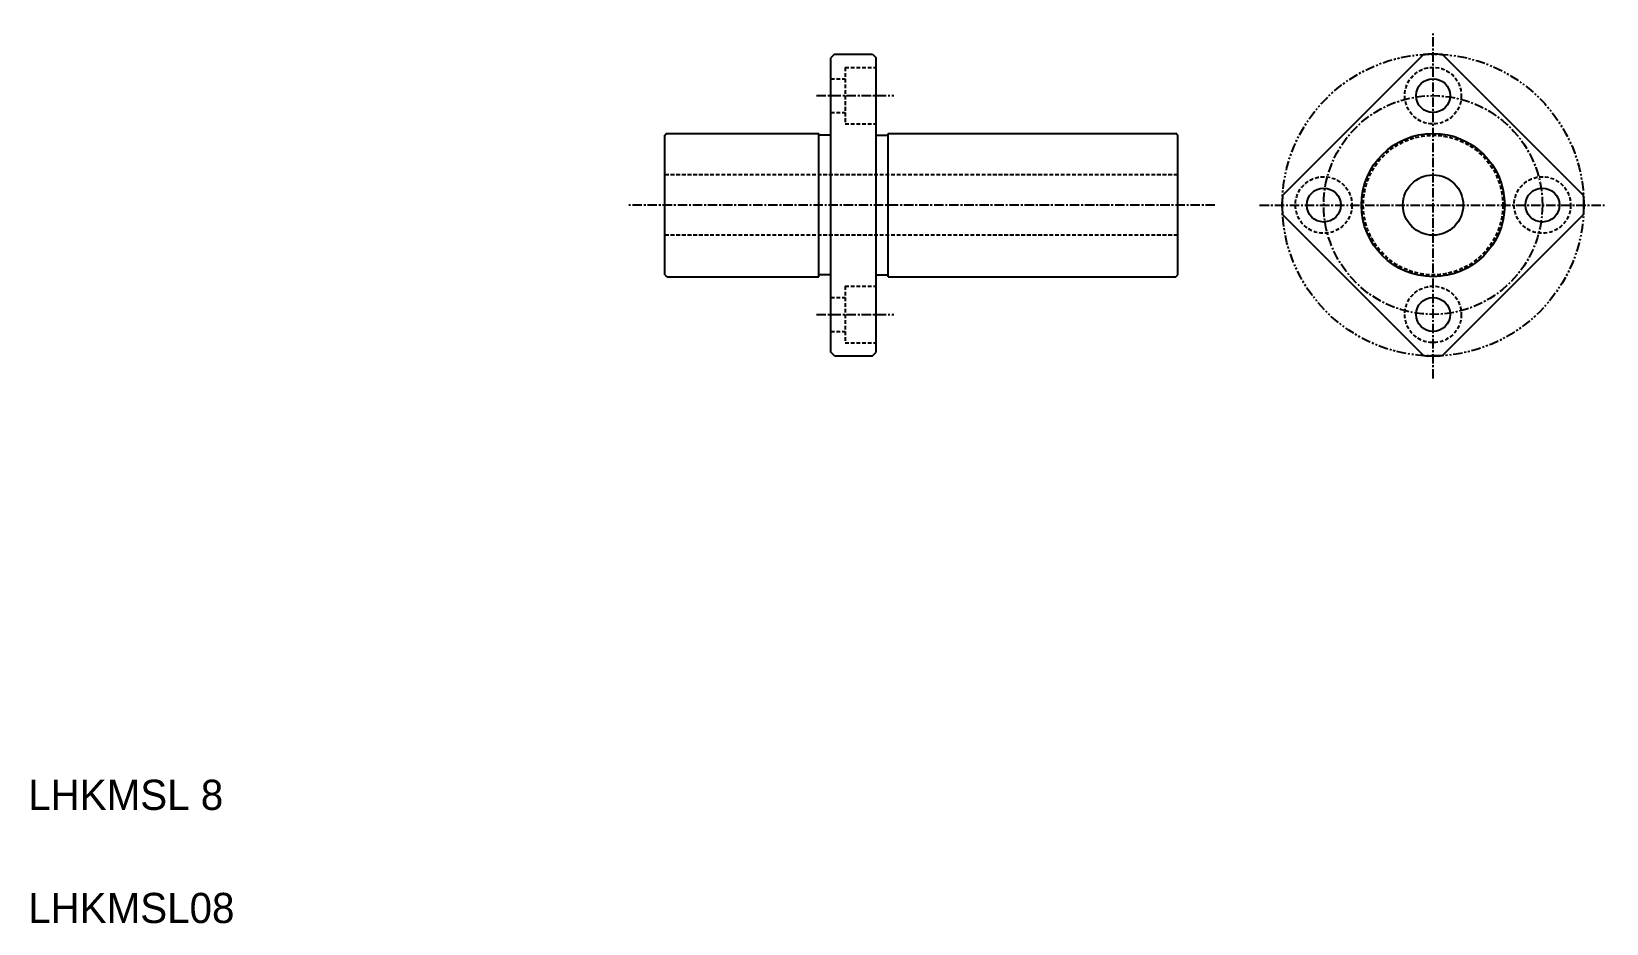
# Model space of a CAD drawing. Extents: x 10 to 219, y 10 to 128.
import ezdxf

# ---------------------------------------------------------------- set-up
doc = ezdxf.new("R2010")
doc.units = 0
for name, pattern in [('CENTER', [2, 1.25, -0.25, 0.25, -0.25]), ('DASHED', [0.75, 0.5, -0.25]), ('PHANTOM', [2.5, 1.25, -0.25, 0.25, -0.25, 0.25, -0.25])]:
    doc.linetypes.add(name, pattern=pattern)
doc.layers.get('0').update_dxf_attribs({"linetype": 'CONTINUOUS'})
doc.layers.add('CENTER', color=1, linetype='CENTER')

msp = doc.modelspace()

# ---------------------------------------------------------------- linework, layer by layer
at = {"color": 7, "linetype": 'CONTINUOUS'}
for p, q in [((116.95, 125.19), (116.45, 124.69)), ((116.45, 85.69), (116.45, 124.69)), ((116.95, 125.19), (121.95, 125.19)), ((121.95, 125.19), (122.45, 124.69)), ((122.45, 85.69), (122.45, 124.69)), ((195.06, 125.16), (176.35, 106.45)), ((216.27, 106.45), (197.57, 125.16)), ((94.45, 95.95), (94.45, 114.44)), ((94.71, 114.69), (114.85, 114.69)), ((114.85, 95.69), (114.85, 114.69)), ((116.45, 114.44), (114.85, 114.44)), ((122.45, 114.44), (124.05, 114.44)), ((124.05, 95.69), (124.05, 114.69)), ((124.05, 114.69), (162.2, 114.69)), ((162.45, 95.95), (162.45, 114.44)), ((195.06, 85.23), (176.35, 103.94)), ((216.27, 103.94), (197.57, 85.23)), ((94.71, 95.69), (114.85, 95.69)), ((116.45, 95.94), (114.85, 95.94)), ((122.45, 95.94), (124.05, 95.94)), ((124.05, 95.69), (162.2, 95.69)), ((116.95, 85.19), (116.45, 85.69)), ((121.95, 85.19), (122.45, 85.69)), ((116.95, 85.19), (121.95, 85.19))]:
    msp.add_line(p, q, dxfattribs=at)
at = {"color": 3, "linetype": 'DASHED'}
for p, q in [((118.35, 123.44), (118.35, 115.94)), ((118.35, 123.44), (122.45, 123.44)), ((116.45, 121.94), (118.35, 121.94)), ((116.45, 117.44), (118.35, 117.44)), ((118.35, 115.94), (122.45, 115.94)), ((162.45, 109.19), (94.45, 109.19)), ((162.45, 101.19), (94.45, 101.19)), ((118.35, 94.44), (118.35, 86.94)), ((118.35, 94.44), (122.45, 94.44)), ((116.45, 92.94), (118.35, 92.94)), ((116.45, 88.44), (118.35, 88.44)), ((118.35, 86.94), (122.45, 86.94))]:
    msp.add_line(p, q, dxfattribs=at)
at = {"color": 3, "linetype": 'PHANTOM'}
msp.add_circle((196.31, 105.19), 20, dxfattribs=at)
at = {"color": 3, "linetype": 'DASHED'}
for centre, radius in [((196.31, 119.69), 3.75), ((196.31, 105.19), 9.25), ((181.81, 105.19), 3.75), ((210.81, 105.19), 3.75), ((196.31, 90.69), 3.75)]:
    msp.add_circle(centre, radius, dxfattribs=at)
at = {"color": 7, "linetype": 'CONTINUOUS'}
for centre, radius in [((196.31, 119.69), 2.25), ((196.31, 105.19), 9.5), ((196.31, 105.19), 4), ((181.81, 105.19), 2.25), ((210.81, 105.19), 2.25), ((196.31, 90.69), 2.25)]:
    msp.add_circle(centre, radius, dxfattribs=at)
for centre, radius, start, end in [((196.31, 105.19), 20, 86.4096, 93.5904), ((95.2, 113.94), 0.9, 123.5573, 146.4427), ((161.7, 113.94), 0.9, 33.5573, 56.4427), ((196.31, 105.19), 20, 176.4096, 183.5904), ((196.31, 105.19), 20, 356.4096, 3.5904), ((95.2, 96.44), 0.9, 213.5573, 236.4427), ((161.7, 96.44), 0.9, 303.5573, 326.4427), ((196.31, 105.19), 20, 266.4096, 273.5904)]:
    msp.add_arc(centre, radius, start, end, dxfattribs=at)
at = {"layer": 'CENTER', "color": 1, "linetype": 'CENTER'}
for p, q in [((196.31, 82.19), (196.31, 128.19)), ((114.53, 119.69), (124.8, 119.69)), ((167.39, 105.19), (89.55, 105.19)), ((173.31, 105.19), (219.31, 105.19)), ((114.53, 90.69), (124.8, 90.69))]:
    msp.add_line(p, q, dxfattribs=at)
msp.add_circle((196.31, 105.19), 14.5, dxfattribs=at)

# ---------------------------------------------------------------- texts
at = {"color": 7, "linetype": 'CONTINUOUS'}
for s, p in [('LHKMSL 8', (10, 25)), ('LHKMSL08  ', (10, 10))]:
    msp.add_text(s, height=4, dxfattribs=at).set_placement(p)

doc.saveas('drawing.dxf')
